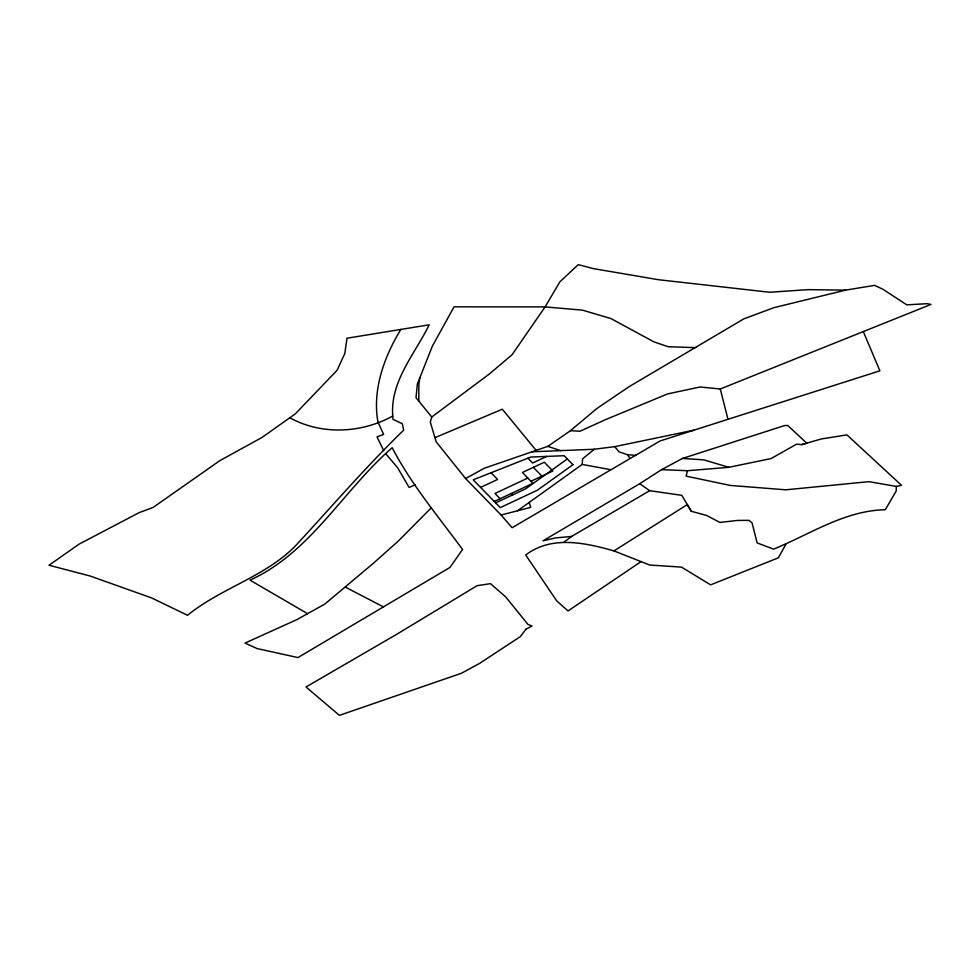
<?xml version="1.0" encoding="UTF-8"?>
<svg xmlns="http://www.w3.org/2000/svg" width="980" height="980" viewBox="0 0 980 980"><rect width="100%" height="100%" fill="white"/><g stroke="black" fill="none" stroke-linecap="round" stroke-linejoin="round"><path stroke-width="1.47" d="M691.268 511.278L681.823 495.329L649.667 490.698L571.548 536.452L555.623 537.898L542.957 540.838L639.732 483.691L661.61 469.628L687.458 470.719L728.777 467.313L771.076 458.567L796.569 444.173L801.689 444.626L821.105 439.003L846.928 434.887L901.502 485.296L896.382 486.435L896.198 490.98L885.32 509.735C844.613 510.531 810.08 534.308 773.575 549.131L757.136 542.92L752.064 522.867L748.99 520.356L737.658 520.417L719.908 522.438L706.556 515.407L691.268 511.278L687.298 504.59L613.946 550.907C585.452 542.773 551.446 535.239 525.721 555.011L556.738 600.912L568.057 610.92L641.214 561.503M392.735 416.059C390.126 381.012 414.687 354.454 429.166 324.809L347.006 338.223L344.788 353.621L337.022 370.354L295.372 413.793L262.052 437.423L219.79 460.686L153.125 507.42L139.123 512.65L79.111 544.12L49 565.227L90.111 576.007L151.655 597.935L187.523 615.305C221.174 587.841 265.911 576.608 296.217 545.052C331.816 506.525 365.981 466.725 403.674 430.159L402.278 423.679L392.968 419.342L392.735 416.059C361.424 433.295 321.477 435.304 289.798 417.75M517.599 510.739L582.206 464.422L582.573 458.848L594.272 449.257L614.742 446.635L693.779 430.208M419.93 377.533L418.877 383.891L418.815 401.126L431.751 417.002L430.306 422.086L436.21 441.858L465.598 478.559L501.086 515.015L512.124 527.718L660.018 440.988L879.893 370.82L863.294 331.583M687.458 470.719L686.135 476.145L730.333 485.431L785.776 489.816L868.978 481.658L896.382 486.435M785.85 544.317L778.389 557.804L710.598 584.864L681.492 567.101L649.728 565.043L613.946 550.907M400.881 329.427L399.999 330.799A416.194 192.178 -19.5 0 0 378.831 382.812A416.978 192.546 -19.5 0 0 377.41 418.852L378.133 422.368L383.609 434.397L377.018 436.86L383.731 450.665M431.114 507.995L398.101 541.242L373.502 563.169L324.833 604.06L296.989 619.581L245.025 643.076L257.091 648.564L297.945 657.58L449.955 567.432L462.548 549.498C438.195 516.338 411.208 484.341 392.196 447.689C343.282 490.098 310.77 552.536 249.998 580.148L307.585 613.664M563.77 542.332L571.548 536.452M431.751 417.002L489.069 374.201L512.062 354.748L545.101 306.911L559.911 281.811L578.225 264.649L593.427 268.63L658.83 279.766L769.802 292.261L808.059 289.627L845.507 290.154L874.675 285.364L882.907 289.272L906.831 304.854L927.007 303.69L931 304.413L720.276 388.987L700.088 386.99L667.649 393.899L605.224 419.759L579.915 431.261L570.532 430.649L547.82 446.366L484.279 468.256L465.598 478.559M570.532 430.649L596.489 408.783L629.185 386.61L743.906 318.831L773.845 307.683L845.507 290.154M567.322 458.946L525.562 488.885L495.66 502.887M661.61 469.628L682.484 458.444L784.466 425.59L787.724 425.455L806.736 443.168L801.689 444.626M480.604 487.415L497.607 479.453L491.078 472.74M546.767 456.411L532.654 463.026L527.938 458.175M527.84 478.056L494.974 493.455L500.094 498.722M530.952 481.254L552.855 470.988L544.317 462.217L522.413 472.483L532.961 483.324L494.263 501.454M434.949 437.668L502.311 409.224L536.121 450.396M415.165 484.892L409.089 487.403L397.513 467.57L385.973 453.973M501.086 515.015L530.707 507.358L529.212 502.422M532.152 451.768L594.272 449.257M695.825 347.643L668.176 346.736L653.868 341.836L610.785 318.488L582.402 310.133L545.101 306.911L454.046 306.826L432.327 346.222L417.37 384.025L416.01 397.684L418.815 401.126M682.484 458.444L703.836 459.865L728.777 467.313M614.742 446.635L618.98 451.792L627.445 454.696L636.032 455.369M582.206 464.422L610.871 469.714M560.572 450.616L547.82 446.366M345.327 587.081L383.56 606.988M639.732 483.691L649.667 490.698M533.365 467.35L541.903 476.121M511.266 493.479L512.663 494.925M627.445 454.696L629.92 458.371M720.276 388.987L727.981 419.293M525.99 629.136L520.331 636.633L479.526 663.436L461.31 673.309L339.423 715.351L305.993 686.992L396.275 634.562L477.064 585.697L490.441 583.651L505.643 596.857L527.987 624.444L532.042 626L525.99 629.136M572.945 464.716L537.395 490.208L500.266 507.616L473.193 479.808L530.756 457.06L564.174 455.712L572.945 464.716"/></g></svg>
